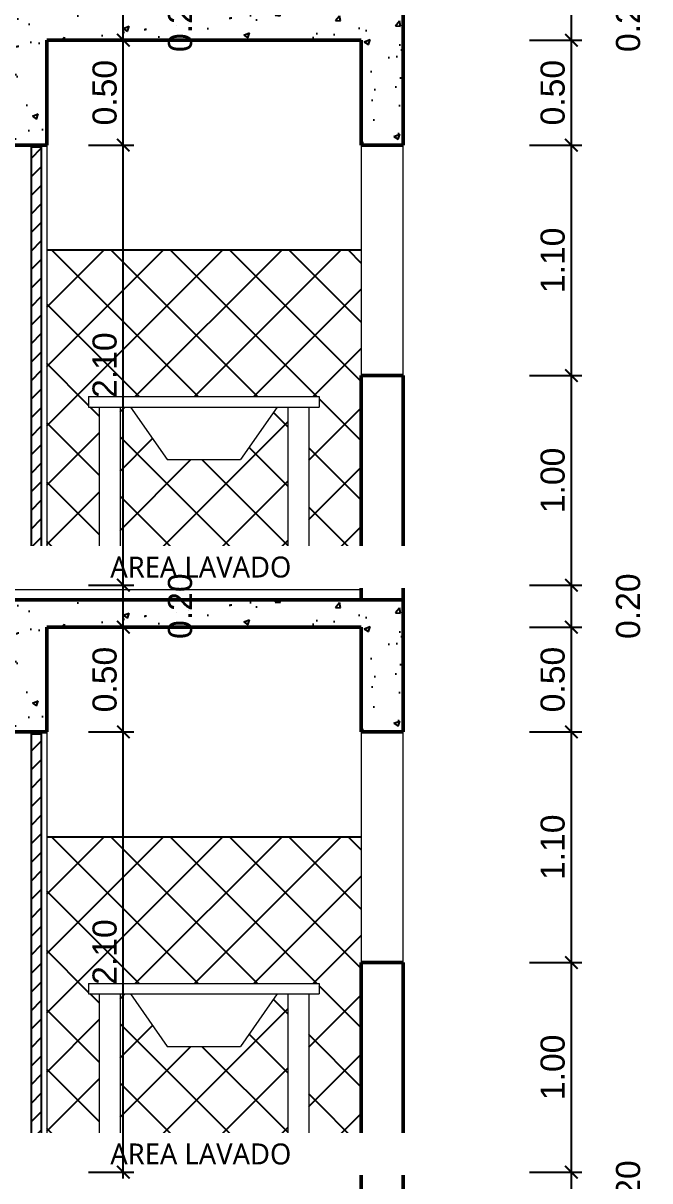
# Model space of a CAD drawing. Header units: feet. Extents: x -417 to 46, y -646 to -218.
# Drawn here: x -91.05 to -88.06, y -386.37 to -380.85 of the extents above; entities that cross this region are included whole.
import ezdxf

# ---------------------------------------------------------------- set-up
doc = ezdxf.new("R2010")
doc.units = ezdxf.units.FT
doc.header["$MEASUREMENT"] = 0
doc.layers.add('DIM', color=10, linetype='Continuous')
doc.layers.add('RELLENO', color=8, linetype='Continuous')
for name, color, linetype, lineweight in [('DIM-COTAS', 1, 'Continuous', 5), ('MB', 2, 'Continuous', 20), ('muros', 4, 'Continuous', 50), ('Piso', 8, 'Continuous', 9), ('TXT', 2, 'Continuous', 9)]:
    doc.layers.add(name, color=color, linetype=linetype, lineweight=lineweight)
doc.styles.add('ads', font='trebuc.ttf', dxfattribs={"height": 0.14})
doc.styles.get("Standard").update_dxf_attribs({"font": 'arial.ttf', "height": 0.115})
doc.dimstyles.new('KEILY', dxfattribs={"dimtxt": 0.115, "dimasz": 0.06, "dimexe": 0.05, "dimexo": 0.2, "dimgap": 0.03, "dimtad": 1, "dimzin": 1, "dimdsep": 46, "dimtxsty": 'Standard', "dimblk": 'ARCHTICK', "dimcen": 2.5, "dimdle": 0.03, "dimclrd": 256, "dimclre": 256, "dimclrt": 7, "dimadec": 0, "dimazin": 0, "dimtfac": 1, "dimtmove": 2, "dimatfit": 3, "dimfxl": 0.2, "dimfxlon": 1, "dimtolj": 1, "dimtzin": 1, "dimarcsym": 0})
pattern_1 = [(45, (111.02362, -151.93437), (-0.14142136, 0.14142136), []), (135, (111.02362, -151.93437), (-0.14142136, -0.14142136), [])]
pattern_2 = [(45, (111.02362, -149.13437), (-0.14142136, 0.14142136), []), (135, (111.02362, -149.13437), (-0.14142136, -0.14142136), [])]

# ---------------------------------------------------------------- blocks, each defined once
blk = doc.blocks.new('A$C61FD6AA4')
at = {"layer": 'RELLENO'}
h = blk.add_hatch(dxfattribs=at)
h.set_pattern_fill('ANSI31', color=256, scale=0.5)
h.set_pattern_definition([(45, (-53.53432, 257.28586), (-0.044194174, 0.044194174), [])])
h.paths.add_polyline_path([(0, 0), (0.05, 0), (0.05, 2.08), (0, 2.08)])
at = {"color": 2}
blk.add_lwpolyline([(0, 0), (0.05, 0), (0.05, 2.08), (0, 2.08)], close=True, dxfattribs=at)
blk = doc.blocks.new('_ArchTick')
at = {"layer": 'DIM-COTAS', "color": 0, "const_width": 0.15}
blk.add_lwpolyline([(-0.5, -0.5), (0.5, 0.5)], dxfattribs=at)
blk = doc.blocks.new('*D2708')
at = {"layer": 'Defpoints', "color": 0, "transparency": 16777216}
for p in [(-89.433, -386.3298), (-88.4302, -386.3298), (-89.233, -386.5298)]:
    blk.add_point(p, dxfattribs=at)
at = {"layer": 'DIM', "lineweight": -2, "transparency": 16777216}
for p, q in [((-88.6302, -386.3298), (-88.3802, -386.3298)), ((-88.4302, -386.5598), (-88.4302, -386.2998)), ((-88.6302, -386.5298), (-88.3802, -386.5298))]:
    blk.add_line(p, q, dxfattribs=at)
at = {"layer": 'DIM', "lineweight": -2, "transparency": 16777216, "xscale": 0.06, "yscale": 0.06, "zscale": 0.06}
for p, rotation in [((-88.4302, -386.3298), 90), ((-88.4302, -386.5298), 270)]:
    blk.add_blockref('_ArchTick', p, dxfattribs=dict(at, rotation=rotation))
at = {"layer": 'DIM', "color": 7, "transparency": 16777216, "insert": (-88.1591, -386.4298), "char_height": 0.115, "attachment_point": 5, "rotation": 90}
blk.add_mtext('\\A1;0.20', dxfattribs=at)
blk = doc.blocks.new('*D2709')
at = {"layer": 'Defpoints', "color": 0, "transparency": 16777216}
for p in [(-89.233, -385.3298), (-88.4302, -385.3298), (-89.433, -386.3298)]:
    blk.add_point(p, dxfattribs=at)
at = {"layer": 'DIM', "lineweight": -2, "transparency": 16777216}
for p, q in [((-88.6302, -385.3298), (-88.3802, -385.3298)), ((-88.4302, -386.3598), (-88.4302, -385.2998)), ((-88.6302, -386.3298), (-88.3802, -386.3298))]:
    blk.add_line(p, q, dxfattribs=at)
at = {"layer": 'DIM', "lineweight": -2, "transparency": 16777216, "xscale": 0.06, "yscale": 0.06, "zscale": 0.06}
for p, rotation in [((-88.4302, -385.3298), 90), ((-88.4302, -386.3298), 270)]:
    blk.add_blockref('_ArchTick', p, dxfattribs=dict(at, rotation=rotation))
at = {"layer": 'DIM', "color": 7, "transparency": 16777216, "insert": (-88.519, -385.8298), "char_height": 0.115, "attachment_point": 5, "rotation": 90}
blk.add_mtext('\\A1;1.00', dxfattribs=at)
blk = doc.blocks.new('*D2710')
at = {"layer": 'Defpoints', "color": 0, "transparency": 16777216}
for p in [(-89.233, -384.2298), (-88.4302, -384.2298), (-89.233, -385.3298)]:
    blk.add_point(p, dxfattribs=at)
at = {"layer": 'DIM', "lineweight": -2, "transparency": 16777216}
for p, q in [((-88.6302, -384.2298), (-88.3802, -384.2298)), ((-88.4302, -385.3598), (-88.4302, -384.1998)), ((-88.6302, -385.3298), (-88.3802, -385.3298))]:
    blk.add_line(p, q, dxfattribs=at)
at = {"layer": 'DIM', "lineweight": -2, "transparency": 16777216, "xscale": 0.06, "yscale": 0.06, "zscale": 0.06}
for p, rotation in [((-88.4302, -384.2298), 90), ((-88.4302, -385.3298), 270)]:
    blk.add_blockref('_ArchTick', p, dxfattribs=dict(at, rotation=rotation))
at = {"layer": 'DIM', "color": 7, "transparency": 16777216, "insert": (-88.519, -384.7798), "char_height": 0.115, "attachment_point": 5, "rotation": 90}
blk.add_mtext('\\A1;1.10', dxfattribs=at)
blk = doc.blocks.new('*D2711')
at = {"layer": 'Defpoints', "color": 0, "transparency": 16777216}
for p in [(-89.433, -383.7298), (-88.4302, -383.7298), (-89.233, -384.2298)]:
    blk.add_point(p, dxfattribs=at)
at = {"layer": 'DIM', "lineweight": -2, "transparency": 16777216}
for p, q in [((-88.6302, -383.7298), (-88.3802, -383.7298)), ((-88.4302, -384.2598), (-88.4302, -383.6998)), ((-88.6302, -384.2298), (-88.3802, -384.2298))]:
    blk.add_line(p, q, dxfattribs=at)
at = {"layer": 'DIM', "lineweight": -2, "transparency": 16777216, "xscale": 0.06, "yscale": 0.06, "zscale": 0.06}
for p, rotation in [((-88.4302, -383.7298), 90), ((-88.4302, -384.2298), 270)]:
    blk.add_blockref('_ArchTick', p, dxfattribs=dict(at, rotation=rotation))
at = {"layer": 'DIM', "color": 7, "transparency": 16777216, "insert": (-88.519, -383.9798), "char_height": 0.115, "attachment_point": 5, "rotation": 90}
blk.add_mtext('\\A1;0.50', dxfattribs=at)
blk = doc.blocks.new('*D2712')
at = {"layer": 'Defpoints', "color": 0, "transparency": 16777216}
for p in [(-89.433, -383.5298), (-88.4302, -383.5298), (-89.433, -383.7298)]:
    blk.add_point(p, dxfattribs=at)
at = {"layer": 'DIM', "lineweight": -2, "transparency": 16777216}
for p, q in [((-88.4302, -383.7598), (-88.4302, -383.4998)), ((-88.6302, -383.5298), (-88.3802, -383.5298)), ((-88.6302, -383.7298), (-88.3802, -383.7298))]:
    blk.add_line(p, q, dxfattribs=at)
at = {"layer": 'DIM', "lineweight": -2, "transparency": 16777216, "xscale": 0.06, "yscale": 0.06, "zscale": 0.06}
for p, rotation in [((-88.4302, -383.5298), 90), ((-88.4302, -383.7298), 270)]:
    blk.add_blockref('_ArchTick', p, dxfattribs=dict(at, rotation=rotation))
at = {"layer": 'DIM', "color": 7, "transparency": 16777216, "insert": (-88.1591, -383.6298), "char_height": 0.115, "attachment_point": 5, "rotation": 90}
blk.add_mtext('\\A1;0.20', dxfattribs=at)
blk = doc.blocks.new('*D2713')
at = {"layer": 'Defpoints', "color": 0, "transparency": 16777216}
for p in [(-89.233, -382.5298), (-88.4302, -382.5298), (-89.433, -383.5298)]:
    blk.add_point(p, dxfattribs=at)
at = {"layer": 'DIM', "lineweight": -2, "transparency": 16777216}
for p, q in [((-88.6302, -382.5298), (-88.3802, -382.5298)), ((-88.4302, -383.5598), (-88.4302, -382.4998)), ((-88.6302, -383.5298), (-88.3802, -383.5298))]:
    blk.add_line(p, q, dxfattribs=at)
at = {"layer": 'DIM', "lineweight": -2, "transparency": 16777216, "xscale": 0.06, "yscale": 0.06, "zscale": 0.06}
for p, rotation in [((-88.4302, -382.5298), 90), ((-88.4302, -383.5298), 270)]:
    blk.add_blockref('_ArchTick', p, dxfattribs=dict(at, rotation=rotation))
at = {"layer": 'DIM', "color": 7, "transparency": 16777216, "insert": (-88.519, -383.0298), "char_height": 0.115, "attachment_point": 5, "rotation": 90}
blk.add_mtext('\\A1;1.00', dxfattribs=at)
blk = doc.blocks.new('*D2714')
at = {"layer": 'Defpoints', "color": 0, "transparency": 16777216}
for p in [(-89.233, -381.4298), (-88.4302, -381.4298), (-89.233, -382.5298)]:
    blk.add_point(p, dxfattribs=at)
at = {"layer": 'DIM', "lineweight": -2, "transparency": 16777216}
for p, q in [((-88.6302, -381.4298), (-88.3802, -381.4298)), ((-88.4302, -382.5598), (-88.4302, -381.3998)), ((-88.6302, -382.5298), (-88.3802, -382.5298))]:
    blk.add_line(p, q, dxfattribs=at)
at = {"layer": 'DIM', "lineweight": -2, "transparency": 16777216, "xscale": 0.06, "yscale": 0.06, "zscale": 0.06}
for p, rotation in [((-88.4302, -381.4298), 90), ((-88.4302, -382.5298), 270)]:
    blk.add_blockref('_ArchTick', p, dxfattribs=dict(at, rotation=rotation))
at = {"layer": 'DIM', "color": 7, "transparency": 16777216, "insert": (-88.519, -381.9798), "char_height": 0.115, "attachment_point": 5, "rotation": 90}
blk.add_mtext('\\A1;1.10', dxfattribs=at)
blk = doc.blocks.new('*D2715')
at = {"layer": 'Defpoints', "color": 0, "transparency": 16777216}
for p in [(-89.433, -380.9298), (-88.4302, -380.9298), (-89.233, -381.4298)]:
    blk.add_point(p, dxfattribs=at)
at = {"layer": 'DIM', "lineweight": -2, "transparency": 16777216}
for p, q in [((-88.6302, -380.9298), (-88.3802, -380.9298)), ((-88.4302, -381.4598), (-88.4302, -380.8998)), ((-88.6302, -381.4298), (-88.3802, -381.4298))]:
    blk.add_line(p, q, dxfattribs=at)
at = {"layer": 'DIM', "lineweight": -2, "transparency": 16777216, "xscale": 0.06, "yscale": 0.06, "zscale": 0.06}
for p, rotation in [((-88.4302, -380.9298), 90), ((-88.4302, -381.4298), 270)]:
    blk.add_blockref('_ArchTick', p, dxfattribs=dict(at, rotation=rotation))
at = {"layer": 'DIM', "color": 7, "transparency": 16777216, "insert": (-88.519, -381.1798), "char_height": 0.115, "attachment_point": 5, "rotation": 90}
blk.add_mtext('\\A1;0.50', dxfattribs=at)
blk = doc.blocks.new('*D2716')
at = {"layer": 'Defpoints', "color": 0, "transparency": 16777216}
for p in [(-89.433, -380.7298), (-88.4302, -380.7298), (-89.433, -380.9298)]:
    blk.add_point(p, dxfattribs=at)
at = {"layer": 'DIM', "lineweight": -2, "transparency": 16777216}
for p, q in [((-88.4302, -380.9598), (-88.4302, -380.6998)), ((-88.6302, -380.7298), (-88.3802, -380.7298)), ((-88.6302, -380.9298), (-88.3802, -380.9298))]:
    blk.add_line(p, q, dxfattribs=at)
at = {"layer": 'DIM', "lineweight": -2, "transparency": 16777216, "xscale": 0.06, "yscale": 0.06, "zscale": 0.06}
for p, rotation in [((-88.4302, -380.7298), 90), ((-88.4302, -380.9298), 270)]:
    blk.add_blockref('_ArchTick', p, dxfattribs=dict(at, rotation=rotation))
at = {"layer": 'DIM', "color": 7, "transparency": 16777216, "insert": (-88.1591, -380.8298), "char_height": 0.115, "attachment_point": 5, "rotation": 90}
blk.add_mtext('\\A1;0.20', dxfattribs=at)
blk = doc.blocks.new('*D2739')
at = {"layer": 'Defpoints', "color": 0, "transparency": 16777216}
for p in [(-88.3802, -371.9298), (-87.846, -371.9298), (-87.9933, -386.5298)]:
    blk.add_point(p, dxfattribs=at)
at = {"layer": 'DIM', "lineweight": -2, "transparency": 16777216}
for p, q in [((-88.046, -371.9298), (-87.796, -371.9298)), ((-87.846, -386.5598), (-87.846, -371.8998)), ((-87.846, -386.5298), (-87.796, -386.5298))]:
    blk.add_line(p, q, dxfattribs=at)
at = {"layer": 'DIM', "lineweight": -2, "transparency": 16777216, "xscale": 0.06, "yscale": 0.06, "zscale": 0.06}
for p, rotation in [((-87.846, -371.9298), 90), ((-87.846, -386.5298), 270)]:
    blk.add_blockref('_ArchTick', p, dxfattribs=dict(at, rotation=rotation))
at = {"layer": 'DIM', "color": 7, "transparency": 16777216, "insert": (-87.9347, -379.2298), "char_height": 0.115, "attachment_point": 5, "rotation": 90}
blk.add_mtext('\\A1;14.60', dxfattribs=at)
blk = doc.blocks.new('*D2795')
at = {"layer": 'Defpoints', "color": 0, "transparency": 16777216}
for p in [(-90.933, -384.2298), (-90.5677, -384.2298), (-90.933, -386.3298)]:
    blk.add_point(p, dxfattribs=at)
at = {"layer": 'DIM', "lineweight": -2, "transparency": 16777216}
for p, q in [((-90.733, -384.2298), (-90.5177, -384.2298)), ((-90.5677, -386.3598), (-90.5677, -384.1998)), ((-90.733, -386.3298), (-90.5177, -386.3298))]:
    blk.add_line(p, q, dxfattribs=at)
at = {"layer": 'DIM', "lineweight": -2, "transparency": 16777216, "xscale": 0.06, "yscale": 0.06, "zscale": 0.06}
for p, rotation in [((-90.5677, -384.2298), 90), ((-90.5677, -386.3298), 270)]:
    blk.add_blockref('_ArchTick', p, dxfattribs=dict(at, rotation=rotation))
at = {"layer": 'DIM', "color": 7, "transparency": 16777216, "insert": (-90.6564, -385.2798), "char_height": 0.115, "attachment_point": 5, "rotation": 90}
blk.add_mtext('\\A1;2.10', dxfattribs=at)
blk = doc.blocks.new('*D2796')
at = {"layer": 'Defpoints', "color": 0, "transparency": 16777216}
for p in [(-90.933, -383.7298), (-90.5677, -383.7298), (-90.933, -384.2298)]:
    blk.add_point(p, dxfattribs=at)
at = {"layer": 'DIM', "lineweight": -2, "transparency": 16777216}
for p, q in [((-90.733, -383.7298), (-90.5177, -383.7298)), ((-90.5677, -384.2598), (-90.5677, -383.6998)), ((-90.733, -384.2298), (-90.5177, -384.2298))]:
    blk.add_line(p, q, dxfattribs=at)
at = {"layer": 'DIM', "lineweight": -2, "transparency": 16777216, "xscale": 0.06, "yscale": 0.06, "zscale": 0.06}
for p, rotation in [((-90.5677, -383.7298), 90), ((-90.5677, -384.2298), 270)]:
    blk.add_blockref('_ArchTick', p, dxfattribs=dict(at, rotation=rotation))
at = {"layer": 'DIM', "color": 7, "transparency": 16777216, "insert": (-90.6564, -383.9798), "char_height": 0.115, "attachment_point": 5, "rotation": 90}
blk.add_mtext('\\A1;0.50', dxfattribs=at)
blk = doc.blocks.new('*D2797')
at = {"layer": 'Defpoints', "color": 0, "transparency": 16777216}
for p in [(-90.933, -383.5298), (-90.5677, -383.5298), (-90.933, -383.7298)]:
    blk.add_point(p, dxfattribs=at)
at = {"layer": 'DIM', "lineweight": -2, "transparency": 16777216}
for p, q in [((-90.5677, -383.7598), (-90.5677, -383.4998)), ((-90.733, -383.5298), (-90.5177, -383.5298)), ((-90.733, -383.7298), (-90.5177, -383.7298))]:
    blk.add_line(p, q, dxfattribs=at)
at = {"layer": 'DIM', "lineweight": -2, "transparency": 16777216, "xscale": 0.06, "yscale": 0.06, "zscale": 0.06}
for p, rotation in [((-90.5677, -383.5298), 90), ((-90.5677, -383.7298), 270)]:
    blk.add_blockref('_ArchTick', p, dxfattribs=dict(at, rotation=rotation))
at = {"layer": 'DIM', "color": 7, "transparency": 16777216, "insert": (-90.2965, -383.6298), "char_height": 0.115, "attachment_point": 5, "rotation": 90}
blk.add_mtext('\\A1;0.20', dxfattribs=at)
blk = doc.blocks.new('*D2798')
at = {"layer": 'Defpoints', "color": 0, "transparency": 16777216}
for p in [(-90.933, -381.4298), (-90.5677, -381.4298), (-90.933, -383.5298)]:
    blk.add_point(p, dxfattribs=at)
at = {"layer": 'DIM', "lineweight": -2, "transparency": 16777216}
for p, q in [((-90.733, -381.4298), (-90.5177, -381.4298)), ((-90.5677, -383.5598), (-90.5677, -381.3998)), ((-90.733, -383.5298), (-90.5177, -383.5298))]:
    blk.add_line(p, q, dxfattribs=at)
at = {"layer": 'DIM', "lineweight": -2, "transparency": 16777216, "xscale": 0.06, "yscale": 0.06, "zscale": 0.06}
for p, rotation in [((-90.5677, -381.4298), 90), ((-90.5677, -383.5298), 270)]:
    blk.add_blockref('_ArchTick', p, dxfattribs=dict(at, rotation=rotation))
at = {"layer": 'DIM', "color": 7, "transparency": 16777216, "insert": (-90.6564, -382.4798), "char_height": 0.115, "attachment_point": 5, "rotation": 90}
blk.add_mtext('\\A1;2.10', dxfattribs=at)
blk = doc.blocks.new('*D2799')
at = {"layer": 'Defpoints', "color": 0, "transparency": 16777216}
for p in [(-90.933, -380.9298), (-90.5677, -380.9298), (-90.933, -381.4298)]:
    blk.add_point(p, dxfattribs=at)
at = {"layer": 'DIM', "lineweight": -2, "transparency": 16777216}
for p, q in [((-90.733, -380.9298), (-90.5177, -380.9298)), ((-90.5677, -381.4598), (-90.5677, -380.8998)), ((-90.733, -381.4298), (-90.5177, -381.4298))]:
    blk.add_line(p, q, dxfattribs=at)
at = {"layer": 'DIM', "lineweight": -2, "transparency": 16777216, "xscale": 0.06, "yscale": 0.06, "zscale": 0.06}
for p, rotation in [((-90.5677, -380.9298), 90), ((-90.5677, -381.4298), 270)]:
    blk.add_blockref('_ArchTick', p, dxfattribs=dict(at, rotation=rotation))
at = {"layer": 'DIM', "color": 7, "transparency": 16777216, "insert": (-90.6564, -381.1798), "char_height": 0.115, "attachment_point": 5, "rotation": 90}
blk.add_mtext('\\A1;0.50', dxfattribs=at)
blk = doc.blocks.new('*D2800')
at = {"layer": 'Defpoints', "color": 0, "transparency": 16777216}
for p in [(-90.933, -380.7298), (-90.5677, -380.7298), (-90.933, -380.9298)]:
    blk.add_point(p, dxfattribs=at)
at = {"layer": 'DIM', "lineweight": -2, "transparency": 16777216}
for p, q in [((-90.5677, -380.9598), (-90.5677, -380.6998)), ((-90.733, -380.7298), (-90.5177, -380.7298)), ((-90.733, -380.9298), (-90.5177, -380.9298))]:
    blk.add_line(p, q, dxfattribs=at)
at = {"layer": 'DIM', "lineweight": -2, "transparency": 16777216, "xscale": 0.06, "yscale": 0.06, "zscale": 0.06}
for p, rotation in [((-90.5677, -380.7298), 90), ((-90.5677, -380.9298), 270)]:
    blk.add_blockref('_ArchTick', p, dxfattribs=dict(at, rotation=rotation))
at = {"layer": 'DIM', "color": 7, "transparency": 16777216, "insert": (-90.2965, -380.8298), "char_height": 0.115, "attachment_point": 5, "rotation": 90}
blk.add_mtext('\\A1;0.20', dxfattribs=at)

msp = doc.modelspace()

# ---------------------------------------------------------------- hatches: boundary and pattern name
at = {"layer": 'RELLENO'}
h = msp.add_hatch(dxfattribs=at)
h.set_pattern_fill('AR-CONC', color=256, scale=0.04)
h.set_pattern_definition([(50, (111.02362, -149.13437), (0.28690407, -0.02510085), [0.03, -0.33]), (355, (111.02362, -149.13437), (-0.05550053, 0.30087685), [0.024, -0.264]), (100.45144, (111.04752, -149.13646), (0.23140354, 0.275776), [0.02549608, -0.28045684]), (46.1842, (111.0236, -149.05437), (0.42689653, -0.0662077), [0.045, -0.495]), (96.63564, (111.0592, -149.0599), (0.3738648, 0.38964744), [0.03824414, -0.4206855]), (351.18416, (111.0236, -149.05437), (0.3738648, 0.38964744), [0.036, -0.396]), (21, (111.06362, -149.07437), (0.23876282, -0.16104756), [0.03, -0.33]), (326, (111.06362, -149.07437), (0.09732613, 0.29006002), [0.024, -0.264]), (71.45144, (111.0835, -149.0878), (0.33608895, 0.12901246), [0.02549608, -0.28045684]), (37.5, (111.02362, -149.13437), (0.004863942, 0.13315754), [0, -0.2608, 0, -0.268, 0, -0.265]), (7.5, (111.02362, -149.13437), (0.105227815, 0.157764685), [0, -0.1528, 0, -0.2548, 0, -0.101]), (327.5, (110.93442, -149.13437), (0.213528974, -0.00902195), [0, -0.1, 0, -0.312, 0, -0.414]), (317.5, (110.89442, -149.13437), (0.23327447, 0.04004199), [0, -0.13, 0, -0.2072, 0, -0.294])])
h.paths.add_polyline_path([(-89.233, -380.7998), (-94.933, -380.7998), (-94.933, -380.9298), (-91.083, -380.9298), (-91.083, -381.4298), (-90.933, -381.4298), (-90.933, -380.9298), (-89.433, -380.9298), (-89.433, -381.4298), (-89.233, -381.4298)])
h = msp.add_hatch(dxfattribs=at)
h.set_pattern_fill('NET', color=256, scale=1.6, angle=45)
h.set_pattern_definition(pattern_2)
h.paths.add_polyline_path([(-89.433, -381.9298), (-90.933, -381.9298), (-90.933, -383.5298), (-90.683, -383.5298), (-90.683, -382.6798), (-90.733, -382.6798), (-90.733, -382.6298), (-89.633, -382.6298), (-89.633, -382.6798), (-89.683, -382.6798), (-89.683, -383.5298), (-89.433, -383.5298)])
h = msp.add_hatch(dxfattribs=at)
h.set_pattern_fill('NET', color=256, scale=1.6, angle=45)
h.set_pattern_definition(pattern_2)
h.paths.add_polyline_path([(-89.783, -382.6798), (-89.833, -382.6798), (-90.0079, -382.9298), (-90.3581, -382.9298), (-90.533, -382.6798), (-90.583, -382.6798), (-90.583, -383.4298), (-89.783, -383.4298)], flags=17)
h = msp.add_hatch(dxfattribs=at)
h.set_pattern_fill('AR-CONC', color=256, scale=0.04)
h.set_pattern_definition([(50, (111.02362, -151.93437), (0.28690407, -0.02510085), [0.03, -0.33]), (355, (111.02362, -151.93437), (-0.05550053, 0.30087685), [0.024, -0.264]), (100.45144, (111.04752, -151.93646), (0.23140354, 0.275776), [0.02549608, -0.28045684]), (46.1842, (111.0236, -151.85437), (0.42689653, -0.0662077), [0.045, -0.495]), (96.63564, (111.0592, -151.8599), (0.3738648, 0.38964744), [0.03824414, -0.4206855]), (351.18416, (111.0236, -151.85437), (0.3738648, 0.38964744), [0.036, -0.396]), (21, (111.06362, -151.87437), (0.23876282, -0.16104756), [0.03, -0.33]), (326, (111.06362, -151.87437), (0.09732613, 0.29006002), [0.024, -0.264]), (71.45144, (111.0835, -151.8878), (0.33608895, 0.12901246), [0.02549608, -0.28045684]), (37.5, (111.02362, -151.93437), (0.004863942, 0.13315754), [0, -0.2608, 0, -0.268, 0, -0.265]), (7.5, (111.02362, -151.93437), (0.105227815, 0.157764685), [0, -0.1528, 0, -0.2548, 0, -0.101]), (327.5, (110.93442, -151.93437), (0.213528974, -0.00902195), [0, -0.1, 0, -0.312, 0, -0.414]), (317.5, (110.89442, -151.93437), (0.23327447, 0.04004199), [0, -0.13, 0, -0.2072, 0, -0.294])])
h.paths.add_polyline_path([(-89.233, -383.5998), (-94.933, -383.5998), (-94.933, -383.7298), (-91.083, -383.7298), (-91.083, -384.2298), (-90.933, -384.2298), (-90.933, -383.7298), (-89.433, -383.7298), (-89.433, -384.2298), (-89.233, -384.2298)])
h = msp.add_hatch(dxfattribs=at)
h.set_pattern_fill('NET', color=256, scale=1.6, angle=45)
h.set_pattern_definition(pattern_1)
h.paths.add_polyline_path([(-89.433, -384.7298), (-90.933, -384.7298), (-90.933, -386.3298), (-90.683, -386.3298), (-90.683, -385.4798), (-90.733, -385.4798), (-90.733, -385.4298), (-89.633, -385.4298), (-89.633, -385.4798), (-89.683, -385.4798), (-89.683, -386.3298), (-89.433, -386.3298)])
h = msp.add_hatch(dxfattribs=at)
h.set_pattern_fill('NET', color=256, scale=1.6, angle=45)
h.set_pattern_definition(pattern_1)
h.paths.add_polyline_path([(-89.783, -385.4798), (-89.833, -385.4798), (-90.0079, -385.7298), (-90.3581, -385.7298), (-90.533, -385.4798), (-90.583, -385.4798), (-90.583, -386.2298), (-89.783, -386.2298)], flags=17)

# ---------------------------------------------------------------- linework, layer by layer
at = {"layer": 'MB'}
for p, q in [((-90.933, -381.4298), (-90.933, -383.5298)), ((-89.433, -381.4298), (-89.433, -382.5298)), ((-89.233, -382.5298), (-89.233, -381.4298)), ((-90.733, -382.6298), (-89.633, -382.6298)), ((-90.733, -382.6298), (-90.733, -382.6798)), ((-89.633, -382.6298), (-89.633, -382.6798)), ((-90.733, -382.6798), (-89.633, -382.6798)), ((-90.683, -382.6798), (-90.683, -383.5298)), ((-90.583, -382.6798), (-90.583, -383.4298)), ((-90.533, -382.6798), (-90.3581, -382.9298)), ((-89.833, -382.6798), (-90.0079, -382.9298)), ((-89.783, -382.6798), (-89.783, -383.4298)), ((-89.683, -382.6798), (-89.683, -383.5298)), ((-90.3581, -382.9298), (-90.0079, -382.9298)), ((-90.583, -383.4298), (-89.783, -383.4298)), ((-90.933, -384.2298), (-90.933, -386.3298)), ((-89.433, -384.2298), (-89.433, -385.3298)), ((-89.233, -385.3298), (-89.233, -384.2298)), ((-90.733, -385.4298), (-89.633, -385.4298)), ((-90.733, -385.4298), (-90.733, -385.4798)), ((-89.633, -385.4298), (-89.633, -385.4798)), ((-90.733, -385.4798), (-89.633, -385.4798)), ((-90.683, -385.4798), (-90.683, -386.3298)), ((-90.583, -385.4798), (-90.583, -386.2298)), ((-90.533, -385.4798), (-90.3581, -385.7298)), ((-89.833, -385.4798), (-90.0079, -385.7298)), ((-89.783, -385.4798), (-89.783, -386.2298)), ((-89.683, -385.4798), (-89.683, -386.3298)), ((-90.3581, -385.7298), (-90.0079, -385.7298)), ((-90.583, -386.2298), (-89.783, -386.2298)), ((-94.733, -386.3298), (-89.433, -386.3298))]:
    msp.add_line(p, q, dxfattribs=at)
at = {"layer": 'muros'}
for p, q in [((-89.233, -380.7998), (-89.233, -381.4298)), ((-90.933, -380.9298), (-89.433, -380.9298)), ((-90.933, -380.9298), (-90.933, -381.4298)), ((-89.433, -380.9298), (-89.433, -381.4298)), ((-91.083, -381.4298), (-90.933, -381.4298)), ((-89.233, -381.4298), (-89.433, -381.4298)), ((-89.433, -382.5298), (-89.433, -383.5998)), ((-89.233, -382.5298), (-89.433, -382.5298)), ((-89.233, -382.5298), (-89.233, -383.5998)), ((-94.933, -383.5998), (-89.233, -383.5998)), ((-89.233, -383.5998), (-89.233, -384.2298)), ((-90.933, -383.7298), (-89.433, -383.7298)), ((-90.933, -383.7298), (-90.933, -384.2298)), ((-89.433, -383.7298), (-89.433, -384.2298)), ((-91.083, -384.2298), (-90.933, -384.2298)), ((-89.233, -384.2298), (-89.433, -384.2298)), ((-89.433, -385.3298), (-89.433, -387.3298)), ((-89.233, -385.3298), (-89.433, -385.3298)), ((-89.233, -385.3298), (-89.233, -387.3298))]:
    msp.add_line(p, q, dxfattribs=at)
at = {"layer": 'Piso'}
for p, q in [((-94.733, -383.5298), (-89.433, -383.5298)), ((-94.733, -383.5498), (-89.433, -383.5498))]:
    msp.add_line(p, q, dxfattribs=at)
at = {"layer": 'RELLENO'}
for p, q in [((-90.933, -381.9298), (-89.433, -381.9298)), ((-90.933, -384.7298), (-89.433, -384.7298))]:
    msp.add_line(p, q, dxfattribs=at)

# ---------------------------------------------------------------- block references
for p in [(-91.008, -383.5198), (-91.008, -386.3198)]:
    msp.add_blockref('A$C61FD6AA4', p)

# ---------------------------------------------------------------- dimensions: what is measured, and where the dimension line sits
at = {"layer": 'DIM'}
for base, p1, p2, picture, middle in [((-87.846, -371.9298), (-87.9933, -386.5298), (-88.3802, -371.9298), '*D2739', (-87.9347, -379.2298)), ((-90.5677, -380.7298), (-90.933, -380.9298), (-90.933, -380.7298), '*D2800', (-90.2965, -380.8298)), ((-88.4302, -380.7298), (-89.433, -380.9298), (-89.433, -380.7298), '*D2716', (-88.1591, -380.8298)), ((-90.5677, -380.9298), (-90.933, -381.4298), (-90.933, -380.9298), '*D2799', (-90.6564, -381.1798)), ((-88.4302, -380.9298), (-89.233, -381.4298), (-89.433, -380.9298), '*D2715', (-88.519, -381.1798)), ((-88.4302, -381.4298), (-89.233, -382.5298), (-89.233, -381.4298), '*D2714', (-88.519, -381.9798)), ((-90.5677, -383.7298), (-90.933, -384.2298), (-90.933, -383.7298), '*D2796', (-90.6564, -383.9798)), ((-88.4302, -383.7298), (-89.233, -384.2298), (-89.433, -383.7298), '*D2711', (-88.519, -383.9798)), ((-88.4302, -384.2298), (-89.233, -385.3298), (-89.233, -384.2298), '*D2710', (-88.519, -384.7798))]:
    dim = msp.add_linear_dim(base=base, p1=p1, p2=p2, angle=90, dimstyle='KEILY', dxfattribs=at)
    dim.commit()
    dim.dimension.update_dxf_attribs({"geometry": picture, "text_midpoint": middle})

# ---------------------------------------------------------------- next in the draw order: texts
at = {"layer": 'TXT', "char_height": 0.1, "width": 2.688, "attachment_point": 2, "style": 'ads', "bg_fill": 2}
for insert in [(-90.198, -383.3931), (-90.198, -386.1931)]:
    msp.add_mtext('AREA LAVADO', dxfattribs=dict(at, insert=insert))

# ---------------------------------------------------------------- next in the draw order: dimensions: what is measured, and where the dimension line sits
at = {"layer": 'DIM'}
for base, p1, p2, picture, middle in [((-90.5677, -381.4298), (-90.933, -383.5298), (-90.933, -381.4298), '*D2798', (-90.6564, -382.4798)), ((-88.4302, -382.5298), (-89.433, -383.5298), (-89.233, -382.5298), '*D2713', (-88.519, -383.0298)), ((-90.5677, -383.5298), (-90.933, -383.7298), (-90.933, -383.5298), '*D2797', (-90.2965, -383.6298)), ((-88.4302, -383.5298), (-89.433, -383.7298), (-89.433, -383.5298), '*D2712', (-88.1591, -383.6298)), ((-90.5677, -384.2298), (-90.933, -386.3298), (-90.933, -384.2298), '*D2795', (-90.6564, -385.2798)), ((-88.4302, -385.3298), (-89.433, -386.3298), (-89.233, -385.3298), '*D2709', (-88.519, -385.8298)), ((-88.4302, -386.3298), (-89.233, -386.5298), (-89.433, -386.3298), '*D2708', (-88.1591, -386.4298))]:
    dim = msp.add_linear_dim(base=base, p1=p1, p2=p2, angle=90, dimstyle='KEILY', dxfattribs=at)
    dim.commit()
    dim.dimension.update_dxf_attribs({"geometry": picture, "text_midpoint": middle})

doc.saveas('drawing.dxf')
